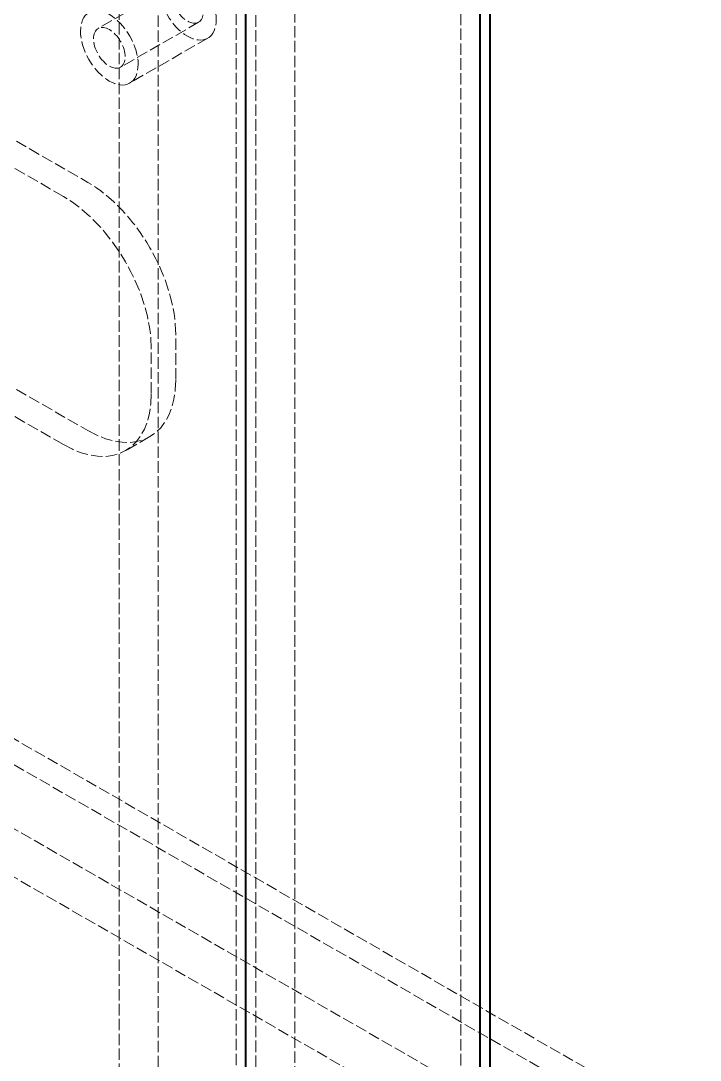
# Model space of a CAD drawing. Header units: millimetres. Extents: x 0 to 2378, y 0 to 1682.
# Drawn here: x 2217.03 to 2236.71, y 1401.75 to 1431.89 of the extents above; entities that cross this region are included whole.
import ezdxf

# ---------------------------------------------------------------- set-up
doc = ezdxf.new("R2010")
doc.units = ezdxf.units.MM
doc.header["$LTSCALE"] = 2
doc.linetypes.add('DASHED', pattern=[0.2067, 0.1654, -0.0413])
doc.layers.add('가려진 것(ISO)', color=2, linetype='DASHED', lineweight=18, true_color=0xffff00)
doc.layers.add('가시적인 것(ISO)', color=3, linetype='Continuous', lineweight=40, true_color=0x00ff00)

msp = doc.modelspace()

# ---------------------------------------------------------------- linework, layer by layer
at = {"layer": '가려진 것(ISO)'}
for p, q in [((2229.7736, 1345.1691), (2229.7736, 1469.7633)), ((2224.9653, 1465.3366), (2224.9653, 1355.7853)), ((2221.0055, 1463.0563), (2221.0055, 1353.505)), ((2223.8339, 1463.0626), (2223.8339, 1350.2411)), ((2223.2682, 1349.9153), (2223.2682, 1462.7368)), ((2219.8741, 1462.4022), (2219.8741, 1354.159)), ((2163.6733, 1441.6802), (2260.5186, 1385.9107)), ((2261.1692, 1384.7839), (2163.0227, 1441.3027)), ((2161.4105, 1440.3772), (2258.2559, 1384.6076)), ((2164.0127, 1437.475), (2258.3407, 1383.1551)), ((2221.5305, 1432.9664), (2219.2677, 1431.6634)), ((2222.1776, 1431.8426), (2219.9149, 1430.5396)), ((2211.6715, 1431.403), (2218.969, 1427.2006)), ((2222.4429, 1431.3819), (2220.1801, 1430.0789)), ((2218.2619, 1426.7934), (2210.9644, 1430.9958)), ((2211.6715, 1424.2085), (2218.969, 1420.0062)), ((2218.2619, 1419.599), (2210.9644, 1423.8013)), ((2221.5146, 1421.4835), (2221.5146, 1422.7915)), ((2220.8075, 1421.0763), (2220.8075, 1422.3843)), ((2220.7655, 1419.8297), (2220.0584, 1419.4225))]:
    msp.add_line(p, q, dxfattribs=at)
for centre, major_axis in [((2221.854, 1432.4045), (0.5889, -1.0226)), ((2221.854, 1432.4045), (0.3236, -0.5619)), ((2219.5913, 1431.1015), (0.5889, -1.0226)), ((2219.5913, 1431.1015), (0.3236, -0.5619))]:
    msp.add_ellipse(centre, major_axis=major_axis, ratio=0.5780931, dxfattribs=at)
for centre, major_axis, start_param, end_param in [((2218.969, 1424.2574), (-1.7965, 3.1197), 3.9289245, 5.4997209), ((2218.2619, 1423.8502), (1.7965, -3.1197), 0.7873319, 2.3581282), ((2218.969, 1422.9494), (1.7965, -3.1197), 5.4997209, 7.0705172), ((2218.2619, 1422.5422), (1.7965, -3.1197), 5.4997209, 7.0705172)]:
    msp.add_ellipse(centre, major_axis=major_axis, ratio=0.5780931, start_param=start_param, end_param=end_param, dxfattribs=at)
at = {"layer": '가시적인 것(ISO)'}
for p, q in [((2230.6221, 1344.3522), (2230.6221, 1470.2545)), ((2230.3393, 1344.1893), (2230.3393, 1470.0916)), ((2223.5511, 1340.2803), (2223.5511, 1466.1825))]:
    msp.add_line(p, q, dxfattribs=at)

doc.saveas('drawing.dxf')
